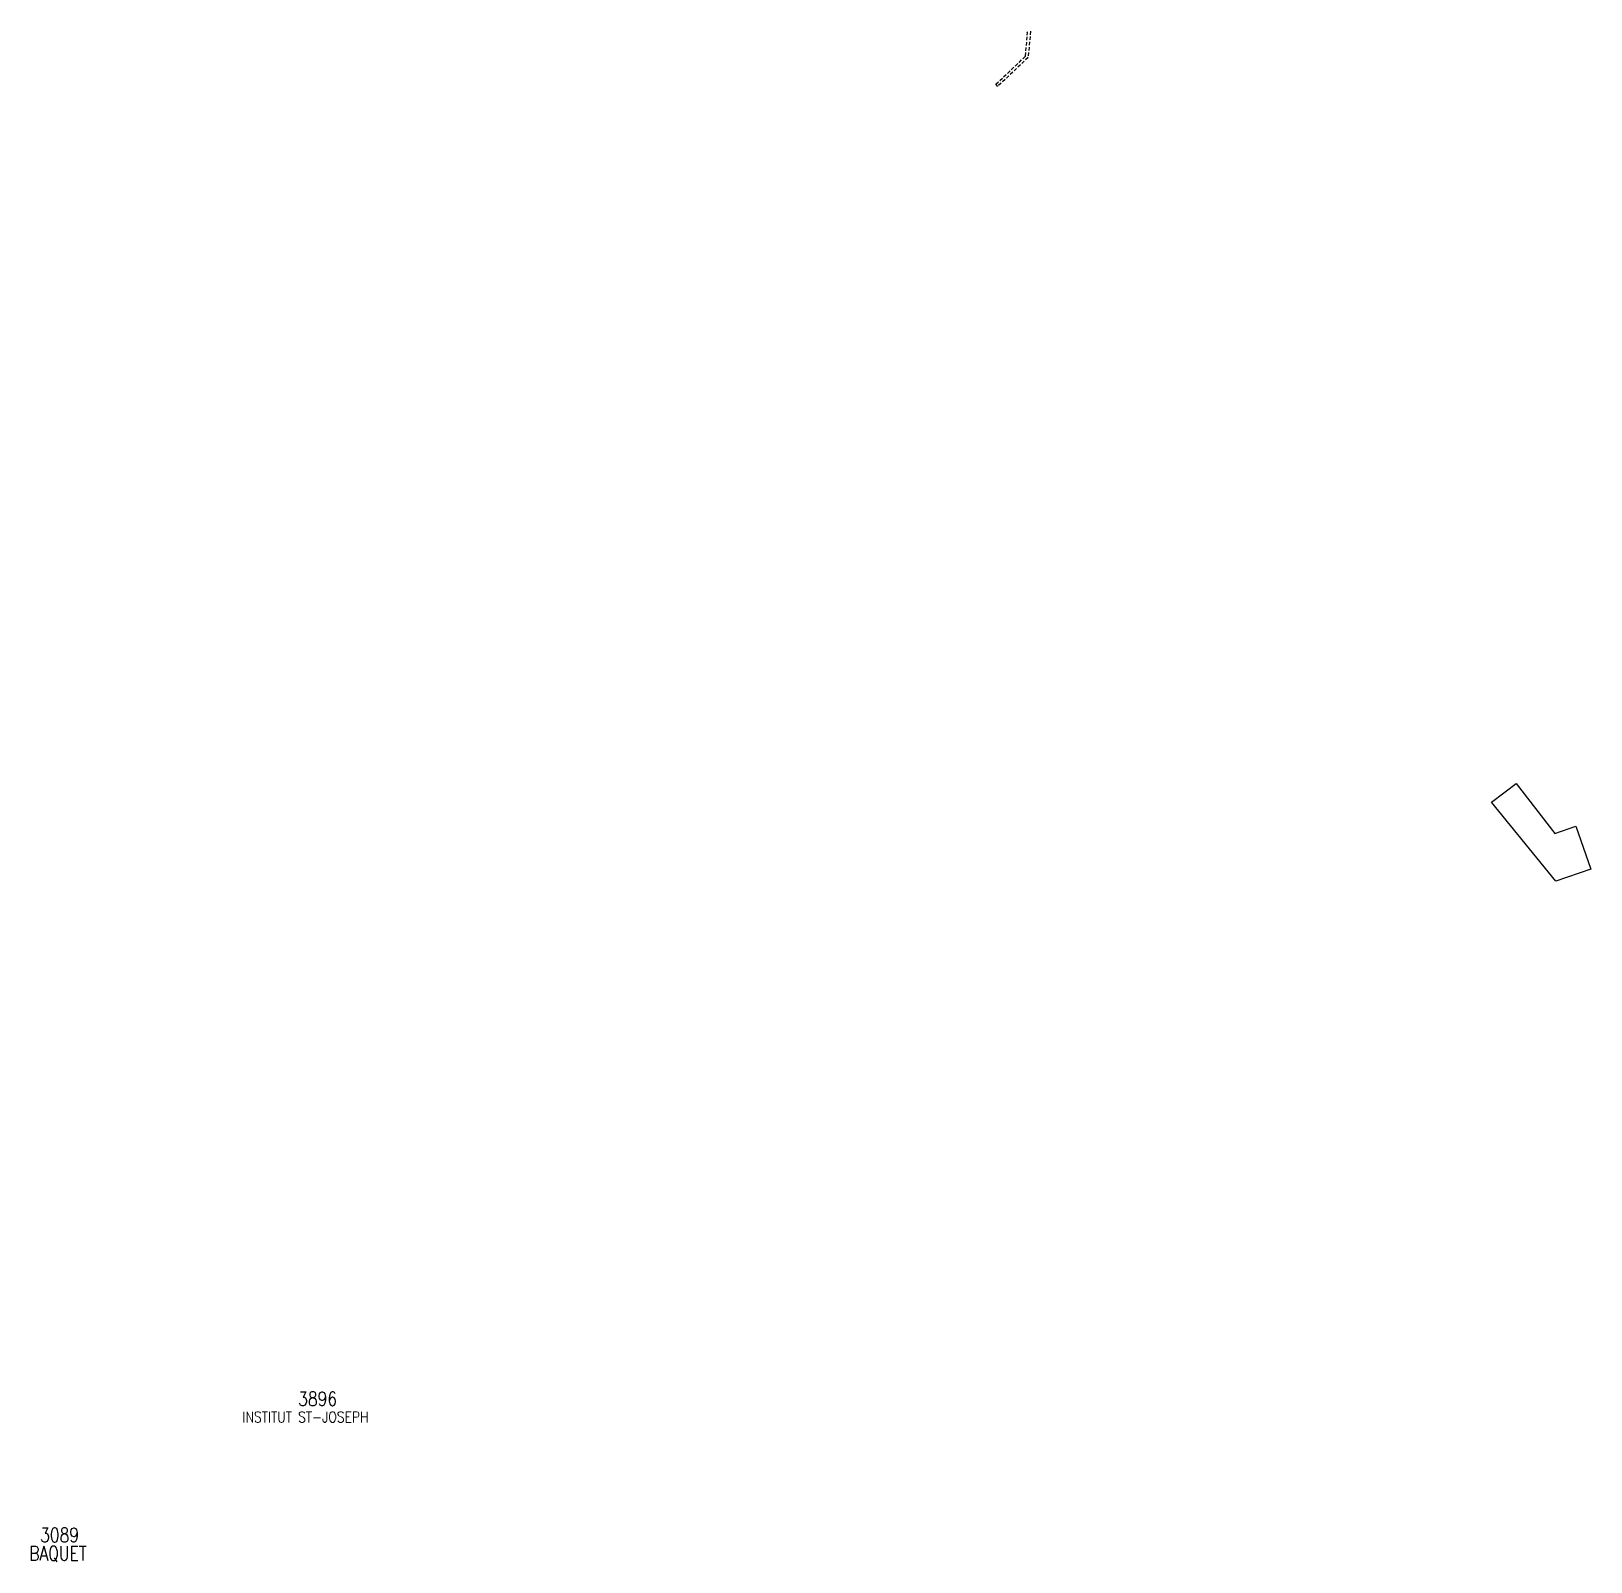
# Model space of a CAD drawing. Header units: millimetres. Extents: x 161035 to 161913, y 121036 to 121964.
# Drawn here: x 161090.9 to 161311, y 121546.8 to 121762.9 of the extents above; entities that cross this region are included whole.
import ezdxf
from ezdxf.enums import TextEntityAlignment as Align

# ---------------------------------------------------------------- set-up
doc = ezdxf.new("R2010")
doc.units = ezdxf.units.MM
doc.linetypes.add('DASHED', pattern=[0.75, 0.5, -0.25])
for name, color, linetype in [('M_200', 7, 'CONTINUOUS'), ('W0112', 1, 'DASHED'), ('W1102', 7, 'CONTINUOUS')]:
    doc.layers.add(name, color=color, linetype=linetype)
doc.styles.get("Standard").update_dxf_attribs({"font": 'romans.shx', "width": 0.85})

msp = doc.modelspace()

# ---------------------------------------------------------------- linework, layer by layer
at = {"layer": 'W0112', "color": 252}
msp.add_lwpolyline([(161231.93, 121762.9), (161231.59, 121759.18), (161227.32, 121755.11), (161227.04, 121755.4), (161231.22, 121759.37), (161231.5, 121762.72), (161231.4, 121762.79)], dxfattribs=at)
at = {"layer": 'W1102', "color": 252, "flags": 128}
msp.add_lwpolyline([(161305.95, 121649.66), (161308.88, 121650.68), (161311.01, 121644.6), (161306.06, 121642.93), (161297.01, 121654.06), (161300.47, 121656.72)], close=True, dxfattribs=at)

# ---------------------------------------------------------------- texts
at = {"layer": 'M_200', "linetype": 'Continuous', "width": 0.8}
for s, p in [('3896', (161131.3, 121569.85)), ('3089', (161094.88, 121550.62))]:
    msp.add_text(s, height=2, dxfattribs=at).set_placement(p, align=Align.MIDDLE)
at = {"layer": 'M_200', "linetype": 'Continuous'}
for s, height, width, p in [('INSTITUT ST-JOSEPH', 1.5, 0.85, (161120.68, 121566.52)), ('BAQUET', 2, 0.8, (161090.6, 121547.03))]:
    msp.add_text(s, height=height, dxfattribs=dict(at, width=width)).set_placement(p)

doc.saveas('drawing.dxf')
